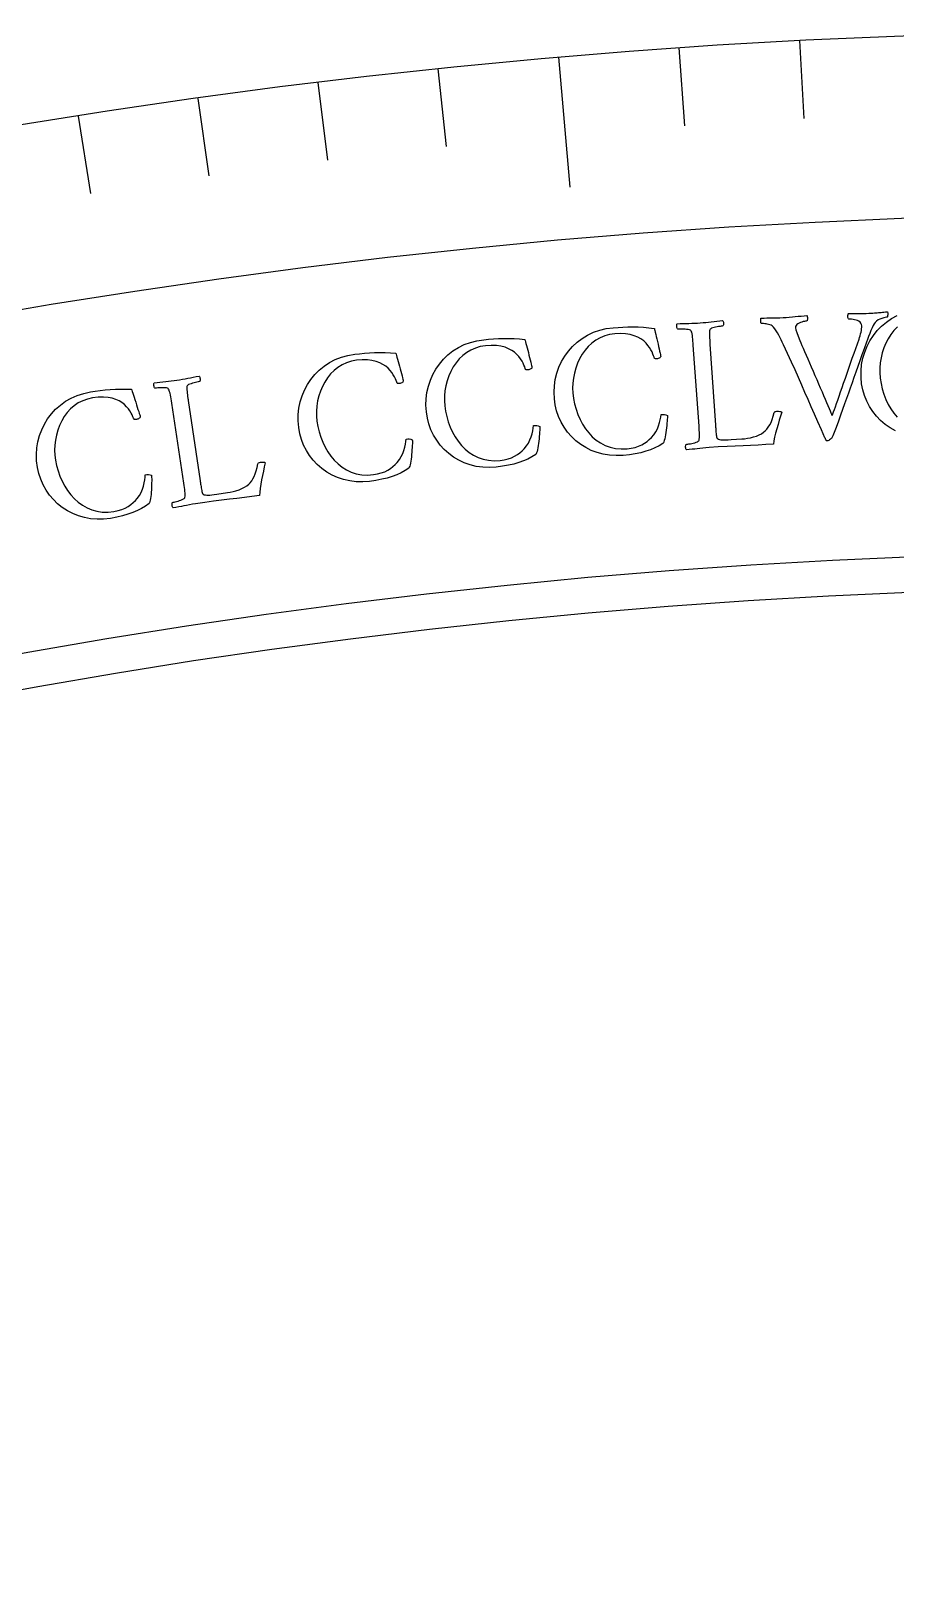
# Model space of a CAD drawing. Header units: millimetres. Extents: x -76 to 76, y -76 to 86.
# Drawn here: x -12.35 to -2.92, y 58.74 to 75.61 of the extents above; entities that cross this region are included whole.
import ezdxf

# ---------------------------------------------------------------- set-up
doc = ezdxf.new("R2010")
doc.units = ezdxf.units.MM
for name, color, linetype in [('CUT_INNER', 6, 'Continuous'), ('ENGRAVE', 7, 'Continuous'), ('ENGRAVE_FINE', 8, 'Continuous'), ('TEXT', 5, 'Continuous')]:
    doc.layers.add(name, color=color, linetype=linetype)

msp = doc.modelspace()

# ---------------------------------------------------------------- linework, layer by layer
at = {"layer": 'CUT_INNER'}
msp.add_arc((0.0001, -0.0002), 69.5399, 92.274707, 357.539245, dxfattribs=at)
at = {"layer": 'ENGRAVE'}
msp.add_lwpolyline([(-6.5901, 75.3247), (-6.4662, 73.9089)], dxfattribs=at)
for radius in [75.6124, 73.6227, 69.9276]:
    msp.add_circle((0, 0), radius, dxfattribs=at)
at = {"layer": 'ENGRAVE_FINE'}
for points in [[(-5.2745, 75.4282), (-5.215, 74.5776)], [(-3.9572, 75.5088), (-3.9126, 74.6572)], [(-7.9036, 75.1982), (-7.8145, 74.3501)], [(-9.2148, 75.0488), (-9.1109, 74.2024)], [(-10.5232, 74.8765), (-10.4045, 74.0321)], [(-11.8284, 74.6815), (-11.695, 73.8393)]]:
    msp.add_lwpolyline(points, dxfattribs=at)
at = {"layer": 'TEXT'}
for points in [[(-4.1372, 72.4843), (-4.1031, 72.4865), (-4.0695, 72.4889), (-4.0365, 72.4918), (-4.004, 72.495), (-3.972, 72.4983), (-3.9402, 72.5014), (-3.9086, 72.5044), (-3.8774, 72.5072), (-3.8753, 72.5021), (-3.8737, 72.4949), (-3.8728, 72.4857), (-3.8724, 72.4745), (-3.8727, 72.4636), (-3.8738, 72.4555), (-3.8757, 72.4501), (-3.8785, 72.4475), (-3.8842, 72.4469), (-3.8927, 72.4454), (-3.9039, 72.4432), (-3.918, 72.4401), (-3.9332, 72.4361), (-3.9479, 72.431), (-3.9622, 72.4249), (-3.976, 72.4178), (-3.9878, 72.4092), (-3.996, 72.3988), (-4.0006, 72.3867), (-4.0016, 72.3727), (-3.998, 72.3514), (-3.989, 72.3213), (-3.9748, 72.2824), (-3.9552, 72.2348), (-3.9445, 72.21), (-3.9322, 72.1815), (-3.9181, 72.1492), (-3.9024, 72.1131), (-3.8855, 72.0742), (-3.8678, 72.0333), (-3.8494, 71.9904), (-3.8302, 71.9456), (-3.8106, 71.8999), (-3.7909, 71.8541), (-3.771, 71.8083), (-3.7511, 71.7625), (-3.7315, 71.7176), (-3.7129, 71.6746), (-3.6952, 71.6333), (-3.6783, 71.5939), (-3.6627, 71.5571), (-3.6487, 71.5238), (-3.6361, 71.4941), (-3.6251, 71.4678), (-3.616, 71.4461), (-3.6091, 71.4301), (-3.6045, 71.4196), (-3.6022, 71.4147), (-3.5993, 71.4221), (-3.5942, 71.4356), (-3.5871, 71.4552), (-3.5779, 71.4808), (-3.567, 71.5115), (-3.5548, 71.5461), (-3.5414, 71.5846), (-3.5266, 71.627), (-3.5108, 71.6726), (-3.4942, 71.7204), (-3.4767, 71.7705), (-3.4583, 71.823), (-3.4395, 71.8767), (-3.4205, 71.9309), (-3.4013, 71.9855), (-3.382, 72.0404), (-3.3629, 72.0948), (-3.3444, 72.1475), (-3.3264, 72.1986), (-3.309, 72.2481), (-3.3026, 72.2667), (-3.2968, 72.2859), (-3.2915, 72.3056), (-3.2868, 72.3257), (-3.283, 72.3453), (-3.2804, 72.3632), (-3.2791, 72.3795), (-3.2791, 72.3942), (-3.2817, 72.41), (-3.2877, 72.4236), (-3.2973, 72.4348), (-3.3105, 72.4438), (-3.3256, 72.4509), (-3.3412, 72.4567), (-3.3573, 72.4612), (-3.3739, 72.4643), (-3.3894, 72.4663), (-3.4023, 72.4677), (-3.4127, 72.4684), (-3.4204, 72.4685), (-3.4243, 72.4717), (-3.4273, 72.4775), (-3.4293, 72.4858), (-3.4304, 72.4967), (-3.4304, 72.508), (-3.4292, 72.5173), (-3.4268, 72.5246), (-3.4233, 72.53), (-3.3946, 72.5303), (-3.3667, 72.5303), (-3.3396, 72.5302), (-3.3133, 72.5298), (-3.287, 72.5296), (-3.2599, 72.5299), (-3.2321, 72.5305), (-3.2034, 72.5316), (-3.1799, 72.5327), (-3.159, 72.5338), (-3.1407, 72.5349), (-3.1249, 72.5361), (-3.1105, 72.5373), (-3.0962, 72.5386), (-3.082, 72.5401), (-3.068, 72.5417), (-3.0532, 72.5434), (-3.0369, 72.5451), (-3.0189, 72.5469), (-2.9993, 72.5488), (-2.9973, 72.5436), (-2.9961, 72.5362), (-2.9955, 72.5266), (-2.9957, 72.5149), (-2.9965, 72.5037), (-2.9976, 72.4957), (-2.9992, 72.4909), (-3.0011, 72.4892), (-3.0096, 72.4882), (-3.0223, 72.4856), (-3.039, 72.4816), (-3.0598, 72.4761), (-3.0815, 72.4685), (-3.1008, 72.4584), (-3.1177, 72.4457), (-3.1322, 72.4304), (-3.142, 72.4167), (-3.1531, 72.3974), (-3.1654, 72.3726), (-3.1789, 72.3422), (-3.1926, 72.3095), (-3.2054, 72.2775), (-3.2172, 72.2462), (-3.2281, 72.2156), (-3.2533, 72.1446), (-3.2773, 72.0767), (-3.3003, 72.0117), (-3.3221, 71.9496), (-3.3433, 71.8896), (-3.3641, 71.8306), (-3.3848, 71.7727), (-3.4052, 71.7159), (-3.4256, 71.6591), (-3.4463, 71.6012), (-3.4673, 71.5422), (-3.4887, 71.4821), (-3.5109, 71.4198), (-3.5344, 71.3543), (-3.5594, 71.2854), (-3.5857, 71.2134), (-3.5934, 71.1944), (-3.6017, 71.1785), (-3.6105, 71.1658), (-3.6199, 71.1563), (-3.6296, 71.1493), (-3.6396, 71.1441), (-3.6498, 71.1408), (-3.6603, 71.1393), (-3.6634, 71.14), (-3.6663, 71.1425), (-3.669, 71.1467), (-3.6715, 71.1526), (-3.674, 71.1589), (-3.6764, 71.1643), (-3.6787, 71.1688), (-3.681, 71.1723), (-3.72, 71.2613), (-3.7578, 71.3474), (-3.7942, 71.4304), (-3.8294, 71.5104), (-3.8641, 71.5892), (-3.8992, 71.6687), (-3.9346, 71.7488), (-3.9705, 71.8295), (-4.0076, 71.9126), (-4.0471, 71.9998), (-4.0889, 72.0911), (-4.1331, 72.1865), (-4.1465, 72.2158), (-4.1597, 72.2435), (-4.1727, 72.2696), (-4.1855, 72.2942), (-4.1985, 72.3174), (-4.2121, 72.3395), (-4.2263, 72.3605), (-4.2412, 72.3804), (-4.2481, 72.3881), (-4.2571, 72.3949), (-4.2682, 72.4007), (-4.2814, 72.4057), (-4.2956, 72.4098), (-4.3096, 72.4131), (-4.3235, 72.4156), (-4.3371, 72.4173), (-4.3498, 72.4184), (-4.3607, 72.419), (-4.3698, 72.4193), (-4.3771, 72.4191), (-4.3782, 72.4209), (-4.3792, 72.4262), (-4.3801, 72.4351), (-4.381, 72.4476), (-4.3816, 72.4603), (-4.3818, 72.4697), (-4.3815, 72.4757), (-4.3807, 72.4785), (-4.3456, 72.4795), (-4.3136, 72.4802), (-4.2847, 72.4805), (-4.2589, 72.4805), (-4.2331, 72.4806), (-4.2042, 72.4813), (-4.1722, 72.4825), (-4.1372, 72.4843)], [(-5.9912, 72.3739), (-5.939, 72.3776), (-5.8855, 72.3804), (-5.8307, 72.3822), (-5.7747, 72.3829), (-5.7177, 72.3821), (-5.6601, 72.3792), (-5.602, 72.3741), (-5.5433, 72.3669), (-5.5426, 72.3642), (-5.5406, 72.3562), (-5.5372, 72.3428), (-5.5325, 72.324), (-5.5269, 72.3017), (-5.5211, 72.2775), (-5.515, 72.2514), (-5.5086, 72.2235), (-5.5022, 72.1954), (-5.4961, 72.1685), (-5.4902, 72.143), (-5.4845, 72.1188), (-5.4796, 72.0976), (-5.476, 72.0813), (-5.4737, 72.0698), (-5.4727, 72.0632), (-5.4724, 72.059), (-5.4742, 72.0546), (-5.4782, 72.05), (-5.4843, 72.0453), (-5.4916, 72.041), (-5.4993, 72.0377), (-5.5073, 72.0355), (-5.5157, 72.0343), (-5.5229, 72.0342), (-5.5297, 72.0349), (-5.536, 72.0364), (-5.5418, 72.0387), (-5.5457, 72.0518), (-5.5513, 72.0678), (-5.5586, 72.087), (-5.5677, 72.1092), (-5.5792, 72.1331), (-5.594, 72.1573), (-5.6121, 72.1817), (-5.6334, 72.2064), (-5.6586, 72.2301), (-5.6884, 72.2514), (-5.7227, 72.2704), (-5.7616, 72.287), (-5.8058, 72.2997), (-5.8561, 72.3074), (-5.9125, 72.3098), (-5.9749, 72.307), (-6.0312, 72.299), (-6.0843, 72.2848), (-6.1341, 72.2642), (-6.1807, 72.2374), (-6.2237, 72.2053), (-6.263, 72.169), (-6.2985, 72.1284), (-6.3302, 72.0836), (-6.3579, 72.0357), (-6.3814, 71.9858), (-6.4005, 71.9338), (-6.4155, 71.8798), (-6.4261, 71.8249), (-6.4323, 71.7702), (-6.434, 71.7158), (-6.4314, 71.6617), (-6.4239, 71.6018), (-6.4124, 71.5429), (-6.3969, 71.4848), (-6.3773, 71.4276), (-6.3537, 71.3724), (-6.3261, 71.3203), (-6.2946, 71.2715), (-6.2591, 71.2257), (-6.2198, 71.1841), (-6.1767, 71.1476), (-6.1299, 71.1161), (-6.0793, 71.0898), (-6.0249, 71.0697), (-5.9668, 71.0569), (-5.905, 71.0515), (-5.8394, 71.0534), (-5.7939, 71.059), (-5.7523, 71.068), (-5.7145, 71.0804), (-5.6805, 71.0961), (-5.6499, 71.1142), (-5.6221, 71.1333), (-5.5973, 71.1535), (-5.5752, 71.1748), (-5.5489, 71.2054), (-5.5269, 71.2372), (-5.5093, 71.2703), (-5.496, 71.3046), (-5.4858, 71.3385), (-5.4776, 71.37), (-5.4713, 71.3993), (-5.467, 71.4262), (-5.4494, 71.4281), (-5.4324, 71.4268), (-5.4159, 71.4221), (-5.4, 71.4143), (-5.3998, 71.405), (-5.4002, 71.3919), (-5.4012, 71.375), (-5.4029, 71.3544), (-5.4051, 71.3314), (-5.4076, 71.3074), (-5.4104, 71.2825), (-5.4136, 71.2566), (-5.4171, 71.2309), (-5.421, 71.2067), (-5.4252, 71.184), (-5.4298, 71.1626), (-5.4346, 71.1439), (-5.4394, 71.1288), (-5.4443, 71.1175), (-5.4491, 71.11), (-5.4911, 71.0848), (-5.5362, 71.0622), (-5.5843, 71.0423), (-5.6356, 71.0251), (-5.6908, 71.0104), (-5.7506, 70.9983), (-5.8152, 70.9886), (-5.8844, 70.9814), (-5.9589, 70.9786), (-6.0309, 70.9827), (-6.1003, 70.9938), (-6.1671, 71.0118), (-6.2307, 71.036), (-6.2905, 71.0656), (-6.3464, 71.1005), (-6.3985, 71.1408), (-6.4462, 71.1857), (-6.4889, 71.2345), (-6.5268, 71.2872), (-6.5597, 71.3438), (-6.5872, 71.4036), (-6.6087, 71.466), (-6.6241, 71.531), (-6.6335, 71.5985), (-6.6369, 71.6707), (-6.6336, 71.7412), (-6.6235, 71.8101), (-6.6067, 71.8774), (-6.5836, 71.9423), (-6.555, 72.004), (-6.5208, 72.0627), (-6.481, 72.1182), (-6.4359, 72.1697), (-6.3858, 72.2161), (-6.3308, 72.2574), (-6.2708, 72.2936), (-6.2065, 72.3239), (-6.1384, 72.3474), (-6.0667, 72.364), (-5.9912, 72.3739)], [(-4.8754, 71.3114), (-4.8752, 71.309), (-4.875, 71.3061), (-4.8748, 71.3027), (-4.8745, 71.2987), (-4.8738, 71.2884), (-4.873, 71.2767), (-4.8721, 71.2635), (-4.8711, 71.2489), (-4.8699, 71.2338), (-4.8686, 71.2195), (-4.867, 71.2058), (-4.8651, 71.1928), (-4.863, 71.1815), (-4.8606, 71.1729), (-4.8578, 71.1669), (-4.8547, 71.1637), (-4.8431, 71.1578), (-4.8304, 71.1534), (-4.8166, 71.1505), (-4.8017, 71.1492), (-4.7841, 71.149), (-4.7622, 71.1494), (-4.736, 71.1506), (-4.7054, 71.1524), (-4.5893, 71.16), (-4.5591, 71.1628), (-4.5275, 71.1674), (-4.4946, 71.1738), (-4.4603, 71.182), (-4.4272, 71.192), (-4.3978, 71.2038), (-4.372, 71.2173), (-4.35, 71.2325), (-4.3322, 71.2488), (-4.3152, 71.2676), (-4.2991, 71.2891), (-4.2837, 71.3132), (-4.2694, 71.3407), (-4.2562, 71.3723), (-4.2442, 71.4082), (-4.2333, 71.4482), (-4.2302, 71.454), (-4.2244, 71.4583), (-4.2158, 71.4612), (-4.2044, 71.4627), (-4.1869, 71.4629), (-4.1724, 71.4614), (-4.161, 71.4581), (-4.1528, 71.4529), (-4.1654, 71.409), (-4.1787, 71.3636), (-4.1924, 71.3169), (-4.2068, 71.2688), (-4.22, 71.2218), (-4.2303, 71.1785), (-4.2378, 71.1388), (-4.2425, 71.1027), (-4.3257, 71.098), (-4.4087, 71.0937), (-4.4915, 71.0898), (-4.574, 71.0864), (-4.659, 71.0828), (-4.7492, 71.0781), (-4.8447, 71.0725), (-4.9454, 71.0658), (-4.9804, 71.0632), (-5.0134, 71.0603), (-5.0446, 71.0571), (-5.0738, 71.0536), (-5.1025, 71.0501), (-5.1316, 71.047), (-5.1614, 71.0443), (-5.1917, 71.0419), (-5.1957, 71.0466), (-5.1986, 71.0531), (-5.2004, 71.0612), (-5.2012, 71.071), (-5.2011, 71.0809), (-5.2002, 71.0892), (-5.1985, 71.096), (-5.196, 71.1012), (-5.1884, 71.102), (-5.1781, 71.1033), (-5.1653, 71.1053), (-5.1498, 71.1078), (-5.1333, 71.1109), (-5.1172, 71.1147), (-5.1015, 71.119), (-5.0863, 71.1241), (-5.0731, 71.1294), (-5.0635, 71.1348), (-5.0574, 71.1401), (-5.0549, 71.1455), (-5.0522, 71.1594), (-5.0504, 71.1751), (-5.0497, 71.1926), (-5.0501, 71.2119), (-5.0511, 71.2325), (-5.0523, 71.2538), (-5.0537, 71.276), (-5.0552, 71.2989), (-5.1179, 72.183), (-5.1196, 72.206), (-5.1214, 72.2283), (-5.1233, 72.25), (-5.1252, 72.2709), (-5.1276, 72.2905), (-5.1308, 72.3081), (-5.1348, 72.3236), (-5.1396, 72.337), (-5.1429, 72.3428), (-5.1498, 72.3475), (-5.1602, 72.3512), (-5.1742, 72.3537), (-5.1902, 72.3556), (-5.2066, 72.357), (-5.2233, 72.358), (-5.2404, 72.3586), (-5.2563, 72.3588), (-5.2696, 72.3589), (-5.2801, 72.3587), (-5.2879, 72.3583), (-5.2911, 72.3631), (-5.2938, 72.3696), (-5.296, 72.3777), (-5.2976, 72.3874), (-5.2982, 72.3973), (-5.2975, 72.4056), (-5.2955, 72.4124), (-5.2922, 72.4177), (-5.26, 72.4189), (-5.2281, 72.4199), (-5.1965, 72.4208), (-5.165, 72.4215), (-5.1339, 72.4223), (-5.1031, 72.4235), (-5.0726, 72.4251), (-5.0423, 72.427), (-5.0114, 72.4293), (-4.9809, 72.432), (-4.9508, 72.4351), (-4.9211, 72.4385), (-4.8913, 72.4421), (-4.8609, 72.4455), (-4.8297, 72.4489), (-4.7979, 72.4521), (-4.7938, 72.4473), (-4.7909, 72.4408), (-4.7891, 72.4327), (-4.7884, 72.4229), (-4.7886, 72.413), (-4.7896, 72.4047), (-4.7914, 72.3979), (-4.7939, 72.3927), (-4.8017, 72.392), (-4.8121, 72.3907), (-4.8252, 72.3888), (-4.841, 72.3864), (-4.8578, 72.3835), (-4.874, 72.3802), (-4.8897, 72.3765), (-4.9048, 72.3725), (-4.9179, 72.368), (-4.9278, 72.363), (-4.9345, 72.3573), (-4.9378, 72.3511), (-4.9399, 72.3395), (-4.9413, 72.3264), (-4.9418, 72.3117), (-4.9416, 72.2954), (-4.9408, 72.278), (-4.9399, 72.2599), (-4.9388, 72.2409), (-4.9376, 72.2211), (-4.9373, 72.218), (-4.9371, 72.2148), (-4.9369, 72.2116), (-4.9367, 72.2084), (-4.9365, 72.2052), (-4.9363, 72.2021), (-4.936, 72.1989), (-4.9358, 72.1957)], [(-7.403, 72.2431), (-7.3509, 72.2479), (-7.2975, 72.2517), (-7.2428, 72.2545), (-7.1867, 72.2564), (-7.1297, 72.2567), (-7.0721, 72.2549), (-7.0139, 72.251), (-6.9551, 72.2449), (-6.9544, 72.2422), (-6.9522, 72.2342), (-6.9485, 72.2209), (-6.9434, 72.2022), (-6.9374, 72.18), (-6.9311, 72.1559), (-6.9245, 72.13), (-6.9176, 72.1022), (-6.9107, 72.0742), (-6.904, 72.0475), (-6.8976, 72.0221), (-6.8914, 71.998), (-6.8861, 71.9769), (-6.8822, 71.9607), (-6.8797, 71.9492), (-6.8786, 71.9426), (-6.8782, 71.9384), (-6.8799, 71.9339), (-6.8838, 71.9293), (-6.8898, 71.9245), (-6.897, 71.92), (-6.9047, 71.9166), (-6.9126, 71.9143), (-6.921, 71.9129), (-6.9282, 71.9126), (-6.935, 71.9132), (-6.9413, 71.9146), (-6.9472, 71.9168), (-6.9514, 71.9297), (-6.9573, 71.9457), (-6.965, 71.9647), (-6.9744, 71.9868), (-6.9864, 72.0104), (-7.0017, 72.0343), (-7.0202, 72.0584), (-7.042, 72.0827), (-7.0677, 72.1059), (-7.0979, 72.1266), (-7.1326, 72.1449), (-7.1718, 72.1607), (-7.2163, 72.1726), (-7.2667, 72.1792), (-7.3231, 72.1805), (-7.3854, 72.1765), (-7.4416, 72.1675), (-7.4943, 72.1522), (-7.5438, 72.1307), (-7.5898, 72.103), (-7.6322, 72.07), (-7.6708, 72.0329), (-7.7055, 71.9917), (-7.7363, 71.9463), (-7.7631, 71.8978), (-7.7855, 71.8474), (-7.8037, 71.7951), (-7.8176, 71.7408), (-7.8271, 71.6857), (-7.8322, 71.631), (-7.8329, 71.5766), (-7.8292, 71.5225), (-7.8206, 71.4628), (-7.808, 71.404), (-7.7913, 71.3462), (-7.7706, 71.2894), (-7.7459, 71.2347), (-7.7173, 71.1832), (-7.6848, 71.135), (-7.6485, 71.0899), (-7.6084, 71.0491), (-7.5646, 71.0134), (-7.5172, 70.9829), (-7.466, 70.9576), (-7.4113, 70.9385), (-7.353, 70.9269), (-7.2911, 70.9227), (-7.2255, 70.9259), (-7.1801, 70.9323), (-7.1387, 70.9421), (-7.1011, 70.9552), (-7.0675, 70.9717), (-7.0372, 70.9903), (-7.0098, 71.01), (-6.9853, 71.0307), (-6.9637, 71.0524), (-6.938, 71.0835), (-6.9167, 71.1157), (-6.8997, 71.1492), (-6.8871, 71.1837), (-6.8775, 71.2178), (-6.8699, 71.2495), (-6.8642, 71.2788), (-6.8604, 71.3059), (-6.8429, 71.3081), (-6.8258, 71.3071), (-6.8093, 71.3028), (-6.7932, 71.2953), (-6.7928, 71.286), (-6.793, 71.2729), (-6.7937, 71.256), (-6.795, 71.2353), (-6.7967, 71.2122), (-6.7987, 71.1882), (-6.8011, 71.1633), (-6.8037, 71.1373), (-6.8067, 71.1116), (-6.8101, 71.0873), (-6.8139, 71.0645), (-6.8181, 71.043), (-6.8226, 71.0242), (-6.8271, 71.0091), (-6.8317, 70.9977), (-6.8364, 70.99), (-6.8779, 70.964), (-6.9225, 70.9406), (-6.9703, 70.9198), (-7.0212, 70.9015), (-7.076, 70.8858), (-7.1356, 70.8725), (-7.2, 70.8616), (-7.2691, 70.853), (-7.3436, 70.8488), (-7.4156, 70.8515), (-7.4851, 70.8612), (-7.5523, 70.8779), (-7.6164, 70.9008), (-7.6767, 70.9292), (-7.7333, 70.963), (-7.7862, 71.0023), (-7.8347, 71.0463), (-7.8784, 71.0942), (-7.9173, 71.1462), (-7.9514, 71.2021), (-7.98, 71.2614), (-8.0027, 71.3234), (-8.0194, 71.388), (-8.0301, 71.4553), (-8.0349, 71.5274), (-8.033, 71.598), (-8.0242, 71.6671), (-8.0087, 71.7347), (-7.9869, 71.8), (-7.9595, 71.8623), (-7.9265, 71.9217), (-7.8878, 71.978), (-7.8437, 72.0303), (-7.7945, 72.0776), (-7.7403, 72.12), (-7.6811, 72.1574), (-7.6173, 72.189), (-7.5497, 72.2138), (-7.4783, 72.2318), (-7.403, 72.2431)], [(-8.8121, 72.0848), (-8.7601, 72.0906), (-8.7067, 72.0955), (-8.6521, 72.0994), (-8.5961, 72.1023), (-8.5391, 72.1037), (-8.4814, 72.103), (-8.4232, 72.1002), (-8.3642, 72.0953), (-8.3635, 72.0927), (-8.3611, 72.0847), (-8.3572, 72.0715), (-8.3517, 72.0529), (-8.3453, 72.0308), (-8.3385, 72.0068), (-8.3314, 71.981), (-8.324, 71.9534), (-8.3165, 71.9255), (-8.3093, 71.899), (-8.3024, 71.8737), (-8.2958, 71.8497), (-8.2901, 71.8288), (-8.2858, 71.8126), (-8.2831, 71.8012), (-8.2819, 71.7946), (-8.2814, 71.7904), (-8.283, 71.7859), (-8.2868, 71.7812), (-8.2927, 71.7762), (-8.2998, 71.7717), (-8.3074, 71.7681), (-8.3153, 71.7656), (-8.3237, 71.7641), (-8.3309, 71.7637), (-8.3377, 71.7641), (-8.344, 71.7653), (-8.3499, 71.7675), (-8.3543, 71.7803), (-8.3606, 71.7962), (-8.3686, 71.815), (-8.3785, 71.8369), (-8.391, 71.8603), (-8.4067, 71.8839), (-8.4257, 71.9076), (-8.448, 71.9315), (-8.4741, 71.9542), (-8.5047, 71.9743), (-8.5398, 71.9919), (-8.5793, 72.0069), (-8.6239, 72.018), (-8.6745, 72.0236), (-8.7309, 72.0238), (-8.7931, 72.0186), (-8.8491, 72.0085), (-8.9016, 71.9921), (-8.9506, 71.9697), (-8.9961, 71.941), (-9.0378, 71.9073), (-9.0756, 71.8694), (-9.1095, 71.8275), (-9.1395, 71.7815), (-9.1653, 71.7326), (-9.1868, 71.6818), (-9.2039, 71.6291), (-9.2167, 71.5745), (-9.2252, 71.5192), (-9.2292, 71.4644), (-9.2289, 71.41), (-9.2241, 71.356), (-9.2143, 71.2965), (-9.2005, 71.238), (-9.1827, 71.1805), (-9.1609, 71.1241), (-9.1351, 71.0699), (-9.1056, 71.019), (-9.0722, 70.9714), (-9.035, 70.9271), (-8.9941, 70.887), (-8.9496, 70.8522), (-8.9016, 70.8226), (-8.85, 70.7983), (-8.7949, 70.7803), (-8.7363, 70.7698), (-8.6743, 70.7668), (-8.6089, 70.7713), (-8.5636, 70.7786), (-8.5223, 70.7892), (-8.485, 70.8031), (-8.4517, 70.8202), (-8.4218, 70.8394), (-8.3949, 70.8596), (-8.3708, 70.8808), (-8.3496, 70.9029), (-8.3245, 70.9345), (-8.3038, 70.9671), (-8.2874, 71.0009), (-8.2755, 71.0357), (-8.2667, 71.0699), (-8.2597, 71.1018), (-8.2545, 71.1312), (-8.2513, 71.1584), (-8.2338, 71.1609), (-8.2167, 71.1602), (-8.2001, 71.1563), (-8.1839, 71.149), (-8.1833, 71.1397), (-8.1832, 71.1267), (-8.1835, 71.1098), (-8.1844, 71.0891), (-8.1857, 71.066), (-8.1873, 71.0419), (-8.1891, 71.0169), (-8.1913, 70.9909), (-8.1938, 70.9652), (-8.1967, 70.9408), (-8.2001, 70.9179), (-8.2038, 70.8964), (-8.2079, 70.8775), (-8.2121, 70.8623), (-8.2165, 70.8508), (-8.2211, 70.843), (-8.262, 70.8162), (-8.3062, 70.7919), (-8.3535, 70.7702), (-8.4041, 70.7509), (-8.4586, 70.7341), (-8.518, 70.7196), (-8.5821, 70.7075), (-8.651, 70.6976), (-8.7254, 70.6919), (-8.7974, 70.6932), (-8.8672, 70.7015), (-8.9346, 70.717), (-8.9992, 70.7386), (-9.06, 70.7658), (-9.1173, 70.7985), (-9.1709, 70.8367), (-9.2203, 70.8798), (-9.2649, 70.9269), (-9.3048, 70.978), (-9.34, 71.0333), (-9.3697, 71.092), (-9.3936, 71.1535), (-9.4116, 71.2178), (-9.4236, 71.2849), (-9.4298, 71.3569), (-9.4293, 71.4276), (-9.4219, 71.4968), (-9.4077, 71.5647), (-9.3872, 71.6304), (-9.361, 71.6932), (-9.3291, 71.7532), (-9.2915, 71.8102), (-9.2485, 71.8634), (-9.2002, 71.9117), (-9.1469, 71.9552), (-9.0884, 71.9937), (-9.0253, 72.0265), (-8.9582, 72.0526), (-8.8871, 72.072), (-8.8121, 72.0848)], [(-11.6949, 71.6736), (-11.6432, 71.6814), (-11.5901, 71.6884), (-11.5356, 71.6945), (-11.4798, 71.6997), (-11.4229, 71.7034), (-11.3653, 71.705), (-11.3069, 71.7046), (-11.2479, 71.702), (-11.247, 71.6994), (-11.2443, 71.6916), (-11.2399, 71.6785), (-11.2337, 71.6602), (-11.2264, 71.6383), (-11.2187, 71.6146), (-11.2105, 71.5892), (-11.202, 71.5619), (-11.1934, 71.5343), (-11.1851, 71.508), (-11.1772, 71.483), (-11.1696, 71.4594), (-11.1631, 71.4387), (-11.1582, 71.4227), (-11.155, 71.4114), (-11.1535, 71.4049), (-11.1529, 71.4007), (-11.1543, 71.3961), (-11.1579, 71.3913), (-11.1636, 71.3861), (-11.1706, 71.3812), (-11.178, 71.3774), (-11.1858, 71.3745), (-11.1941, 71.3727), (-11.2013, 71.372), (-11.2081, 71.3721), (-11.2145, 71.3731), (-11.2205, 71.375), (-11.2254, 71.3877), (-11.2322, 71.4033), (-11.241, 71.4218), (-11.2518, 71.4432), (-11.2652, 71.4661), (-11.2819, 71.4891), (-11.3018, 71.512), (-11.325, 71.535), (-11.352, 71.5566), (-11.3834, 71.5755), (-11.4191, 71.5916), (-11.4592, 71.6051), (-11.5043, 71.6143), (-11.555, 71.6179), (-11.6114, 71.6159), (-11.6734, 71.6082), (-11.7289, 71.5958), (-11.7807, 71.5774), (-11.8287, 71.553), (-11.873, 71.5225), (-11.9134, 71.4871), (-11.9497, 71.4478), (-11.9818, 71.4046), (-12.0099, 71.3574), (-12.0337, 71.3075), (-12.0532, 71.2558), (-12.0682, 71.2025), (-12.0788, 71.1475), (-12.085, 71.0919), (-12.0869, 71.0369), (-12.0843, 70.9826), (-12.0774, 70.9288), (-12.0653, 70.8697), (-12.0491, 70.8118), (-12.029, 70.7552), (-12.005, 70.6997), (-11.9771, 70.6466), (-11.9455, 70.5969), (-11.9102, 70.5506), (-11.8712, 70.5078), (-11.8288, 70.4694), (-11.7829, 70.4364), (-11.7337, 70.4088), (-11.6812, 70.3866), (-11.6254, 70.3708), (-11.5665, 70.3627), (-11.5045, 70.3622), (-11.4392, 70.3692), (-11.3943, 70.3784), (-11.3535, 70.3907), (-11.3168, 70.406), (-11.2842, 70.4244), (-11.2551, 70.4448), (-11.2289, 70.4661), (-11.2057, 70.4882), (-11.1854, 70.5112), (-11.1616, 70.5437), (-11.1423, 70.5772), (-11.1273, 70.6116), (-11.1167, 70.6468), (-11.1093, 70.6814), (-11.1036, 70.7135), (-11.0996, 70.7431), (-11.0974, 70.7704), (-11.0801, 70.7736), (-11.063, 70.7736), (-11.0462, 70.7703), (-11.0297, 70.7637), (-11.0287, 70.7545), (-11.0281, 70.7414), (-11.0278, 70.7245), (-11.0279, 70.7038), (-11.0282, 70.6807), (-11.0288, 70.6566), (-11.0297, 70.6315), (-11.0308, 70.6055), (-11.0322, 70.5796), (-11.0342, 70.5552), (-11.0366, 70.5321), (-11.0395, 70.5105), (-11.0428, 70.4914), (-11.0465, 70.4761), (-11.0504, 70.4644), (-11.0546, 70.4565), (-11.0945, 70.428), (-11.1376, 70.402), (-11.184, 70.3784), (-11.2338, 70.3571), (-11.2876, 70.3381), (-11.3463, 70.3213), (-11.4099, 70.3066), (-11.4784, 70.2939), (-11.5525, 70.2852), (-11.6245, 70.2837), (-11.6945, 70.2892), (-11.7626, 70.3019), (-11.8279, 70.321), (-11.8898, 70.3457), (-11.9483, 70.3761), (-12.0034, 70.4121), (-12.0545, 70.4531), (-12.101, 70.4984), (-12.1429, 70.5479), (-12.1802, 70.6018), (-12.2124, 70.6592), (-12.2387, 70.7197), (-12.2592, 70.7833), (-12.2739, 70.8498), (-12.283, 70.9215), (-12.2853, 70.9921), (-12.2807, 71.0616), (-12.2692, 71.13), (-12.2514, 71.1965), (-12.2277, 71.2603), (-12.1983, 71.3215), (-12.163, 71.38), (-12.1221, 71.4349), (-12.0759, 71.4851), (-12.0243, 71.5306), (-11.9673, 71.5715), (-11.9056, 71.6067), (-11.8396, 71.6355), (-11.7694, 71.6578), (-11.6949, 71.6736)], [(-10.4986, 70.7027), (-10.4982, 70.7003), (-10.4978, 70.6974), (-10.4973, 70.694), (-10.4967, 70.69), (-10.4952, 70.6799), (-10.4935, 70.6682), (-10.4915, 70.6552), (-10.4894, 70.6406), (-10.487, 70.6257), (-10.4845, 70.6115), (-10.4818, 70.598), (-10.479, 70.5852), (-10.476, 70.5741), (-10.4729, 70.5657), (-10.4696, 70.56), (-10.4663, 70.557), (-10.4542, 70.552), (-10.4412, 70.5487), (-10.4273, 70.5469), (-10.4123, 70.5468), (-10.3948, 70.5479), (-10.373, 70.5501), (-10.3469, 70.5534), (-10.3166, 70.5576), (-10.2014, 70.5743), (-10.1715, 70.5795), (-10.1404, 70.5866), (-10.1081, 70.5956), (-10.0746, 70.6065), (-10.0424, 70.6191), (-10.014, 70.6331), (-9.9894, 70.6486), (-9.9686, 70.6656), (-9.9521, 70.6832), (-9.9367, 70.7033), (-9.9223, 70.726), (-9.9089, 70.7512), (-9.8968, 70.7797), (-9.8862, 70.8124), (-9.877, 70.849), (-9.8694, 70.8898), (-9.8667, 70.8958), (-9.8612, 70.9006), (-9.8529, 70.9042), (-9.8417, 70.9065), (-9.8242, 70.9082), (-9.8097, 70.9077), (-9.7981, 70.9053), (-9.7894, 70.9009), (-9.7986, 70.856), (-9.8082, 70.8098), (-9.8182, 70.7621), (-9.8287, 70.7131), (-9.8382, 70.6652), (-9.8451, 70.6212), (-9.8494, 70.581), (-9.8512, 70.5447), (-9.9338, 70.5334), (-10.0162, 70.5225), (-10.0984, 70.5121), (-10.1803, 70.5022), (-10.2648, 70.4919), (-10.3544, 70.4801), (-10.4491, 70.4669), (-10.549, 70.4523), (-10.5836, 70.4469), (-10.6163, 70.4414), (-10.6471, 70.4357), (-10.676, 70.4299), (-10.7043, 70.4242), (-10.7332, 70.4188), (-10.7626, 70.4137), (-10.7926, 70.4089), (-10.7969, 70.4134), (-10.8004, 70.4196), (-10.8028, 70.4275), (-10.8044, 70.4372), (-10.805, 70.4471), (-10.8048, 70.4555), (-10.8036, 70.4624), (-10.8016, 70.4678), (-10.794, 70.4691), (-10.7839, 70.4713), (-10.7713, 70.4742), (-10.7561, 70.478), (-10.7398, 70.4824), (-10.7241, 70.4874), (-10.7088, 70.493), (-10.694, 70.4992), (-10.6813, 70.5056), (-10.6721, 70.5117), (-10.6665, 70.5175), (-10.6645, 70.5231), (-10.6628, 70.5371), (-10.6623, 70.5529), (-10.663, 70.5704), (-10.6649, 70.5896), (-10.6675, 70.6101), (-10.6704, 70.6313), (-10.6735, 70.6532), (-10.6769, 70.676), (-10.8093, 71.5524), (-10.8128, 71.5751), (-10.8163, 71.5973), (-10.8199, 71.6187), (-10.8235, 71.6394), (-10.8275, 71.6588), (-10.832, 71.676), (-10.8372, 71.6912), (-10.8431, 71.7042), (-10.8468, 71.7097), (-10.8541, 71.7138), (-10.8648, 71.7166), (-10.8789, 71.7181), (-10.895, 71.7187), (-10.9114, 71.7188), (-10.9282, 71.7185), (-10.9453, 71.7177), (-10.9612, 71.7167), (-10.9744, 71.7157), (-10.9848, 71.7147), (-10.9926, 71.7137), (-10.9962, 71.7182), (-10.9994, 71.7245), (-11.0022, 71.7324), (-11.0045, 71.7419), (-11.006, 71.7517), (-11.0059, 71.76), (-11.0045, 71.767), (-11.0016, 71.7725), (-10.9696, 71.7763), (-10.9379, 71.7798), (-10.9064, 71.7832), (-10.8751, 71.7864), (-10.8442, 71.7897), (-10.8135, 71.7933), (-10.7832, 71.7972), (-10.7532, 71.8015), (-10.7226, 71.8063), (-10.6924, 71.8114), (-10.6626, 71.8169), (-10.6333, 71.8226), (-10.6039, 71.8285), (-10.5738, 71.8344), (-10.543, 71.8402), (-10.5115, 71.8459), (-10.5071, 71.8415), (-10.5037, 71.8352), (-10.5012, 71.8273), (-10.4997, 71.8176), (-10.4992, 71.8077), (-10.4995, 71.7993), (-10.5008, 71.7924), (-10.5029, 71.787), (-10.5106, 71.7857), (-10.5209, 71.7836), (-10.5338, 71.7807), (-10.5493, 71.777), (-10.5658, 71.7728), (-10.5817, 71.7682), (-10.597, 71.7633), (-10.6118, 71.7581), (-10.6246, 71.7526), (-10.634, 71.7468), (-10.6402, 71.7406), (-10.643, 71.7341), (-10.6442, 71.7224), (-10.6445, 71.7092), (-10.6439, 71.6945), (-10.6424, 71.6784), (-10.6403, 71.6611), (-10.6379, 71.643), (-10.6354, 71.6242), (-10.6325, 71.6046), (-10.632, 71.6015), (-10.6316, 71.5983), (-10.6311, 71.5952), (-10.6306, 71.592), (-10.6302, 71.5889), (-10.6297, 71.5857), (-10.6292, 71.5826), (-10.6288, 71.5794)]]:
    msp.add_lwpolyline(points, close=True, dxfattribs=at)
for points in [[(-2.9106, 71.2493), (-2.969, 71.2816), (-3.0232, 71.3191), (-3.0733, 71.3618), (-3.1189, 71.4089), (-3.1593, 71.4596), (-3.1947, 71.514), (-3.225, 71.5721), (-3.2496, 71.6332), (-3.2681, 71.6965), (-3.2805, 71.7621), (-3.2868, 71.83), (-3.2868, 71.9022), (-3.2802, 71.9725), (-3.2669, 72.0409), (-3.2469, 72.1073), (-3.2209, 72.171), (-3.1894, 72.2314), (-3.1525, 72.2884), (-3.1102, 72.342), (-3.0627, 72.3913), (-3.0106, 72.4353), (-2.9537, 72.474), (-2.8921, 72.5074)], [(-2.89, 72.3825), (-2.9274, 72.3437), (-2.9612, 72.3004), (-2.9911, 72.2539), (-3.0168, 72.2051), (-3.0384, 72.154), (-3.0559, 72.1008), (-3.069, 72.0464), (-3.0777, 71.9921), (-3.082, 71.9379), (-3.0819, 71.8837), (-3.0773, 71.8235), (-3.0685, 71.7641), (-3.0557, 71.7053), (-3.0388, 71.6473), (-3.0178, 71.5911), (-2.9927, 71.5378), (-2.9635, 71.4875), (-2.9302, 71.4401), (-2.8929, 71.3967)]]:
    msp.add_lwpolyline(points, dxfattribs=at)

doc.saveas('drawing.dxf')
